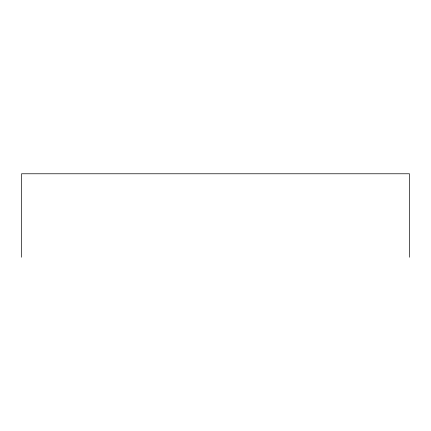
<?xml version="1.0" encoding="UTF-8"?>
<svg xmlns="http://www.w3.org/2000/svg" width="431" height="431" viewBox="0 0 431 431"><rect width="100%" height="100%" fill="white"/><g stroke="black" fill="none" stroke-linecap="round" stroke-linejoin="round"><path stroke-width="0.65" d="M409.45 257.226L409.45 173.774L21.55 173.774L21.55 257.226"/></g></svg>
